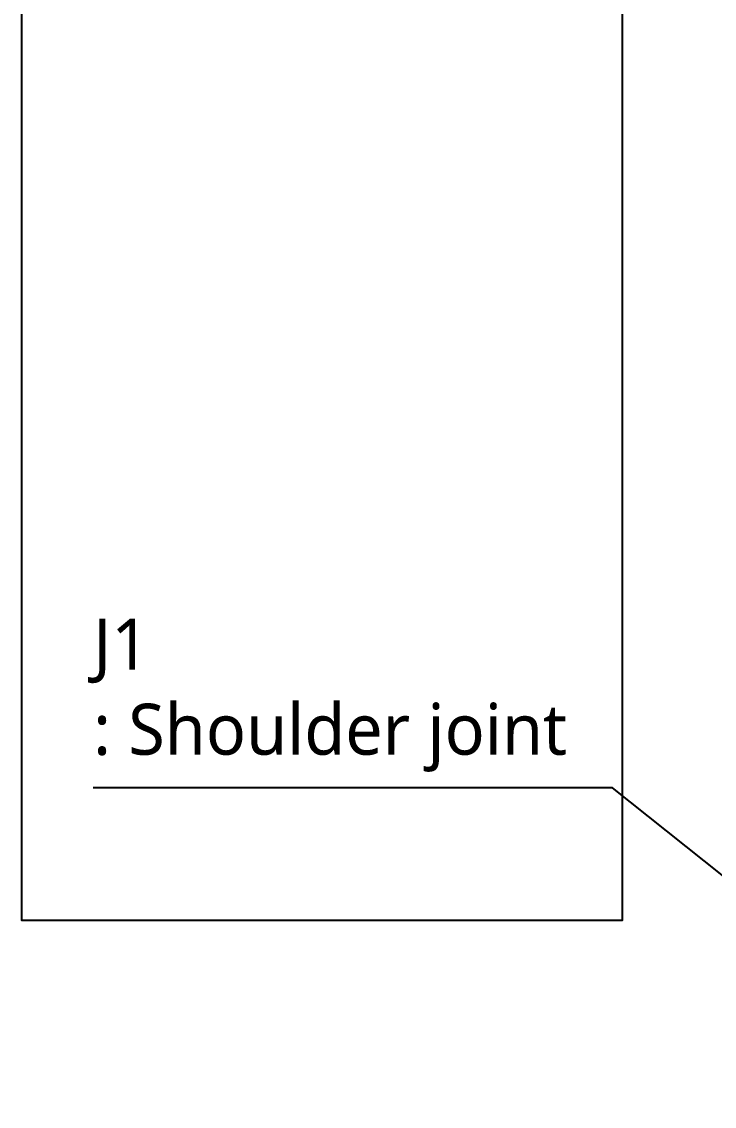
# Model space of a CAD drawing. Header units: millimetres. Extents: x 0 to 4378, y 0 to 2376.
# Drawn here: x 1186.4 to 1403.5, y 771.5 to 1111.5 of the extents above; entities that cross this region are included whole.
import ezdxf

# ---------------------------------------------------------------- set-up
doc = ezdxf.new("R2010")
doc.units = ezdxf.units.MM
doc.header["$LTSCALE"] = 0.2
doc.layers.add('05_Section Line', color=3, linetype='Continuous')
doc.styles.add('Rainbow-5.0 Style', font='malgunsl.ttf')
doc.dimstyles.new('Rainbow-5.0 Style', dxfattribs={"dimtxt": 4, "dimasz": 2.5, "dimexe": 1, "dimexo": 1, "dimgap": 1, "dimtad": 1, "dimdsep": 46, "dimtxsty": 'Rainbow-5.0 Style', "dimcen": 0, "dimclrd": 251, "dimclre": 251, "dimclrt": 7, "dimazin": 3, "dimtp": 0.1, "dimtm": 0.1, "dimtfac": 0.61, "dimtmove": 0, "dimatfit": 3, "dimfxl": 1, "dimlwd": -1, "dimlwe": -1, "dimarcsym": 1})

msp = doc.modelspace()

# ---------------------------------------------------------------- linework, layer by layer
at = {"layer": '05_Section Line'}
msp.add_lwpolyline([(1186.424, 1377.901), (1374.686, 1377.901), (1374.686, 829.701), (1186.424, 829.701)], close=True, dxfattribs=at)

# ---------------------------------------------------------------- texts
at = {"color": 7, "insert": (1208.827, 876.288), "char_height": 16, "attachment_point": 7, "style": 'Rainbow-5.0 Style'}
msp.add_mtext('J1\\P: Shoulder joint', dxfattribs=at)

# ---------------------------------------------------------------- leaders
at = {"annotation_type": 0, "has_hookline": 1, "hookline_direction": 1}
for points, text_width in [([(1496.648, 1044.674), (1372.305, 1144.505), (1359.805, 1144.505)], 101.602), ([(1496.648, 771.457), (1371.654, 871.288), (1359.154, 871.288)], 145.327)]:
    msp.add_leader(points, dimstyle='Rainbow-5.0 Style', override={"dimscale": 5, "dimgap": 1, "dimtad": 1}, dxfattribs=dict(at, text_width=text_width))

doc.saveas('drawing.dxf')
